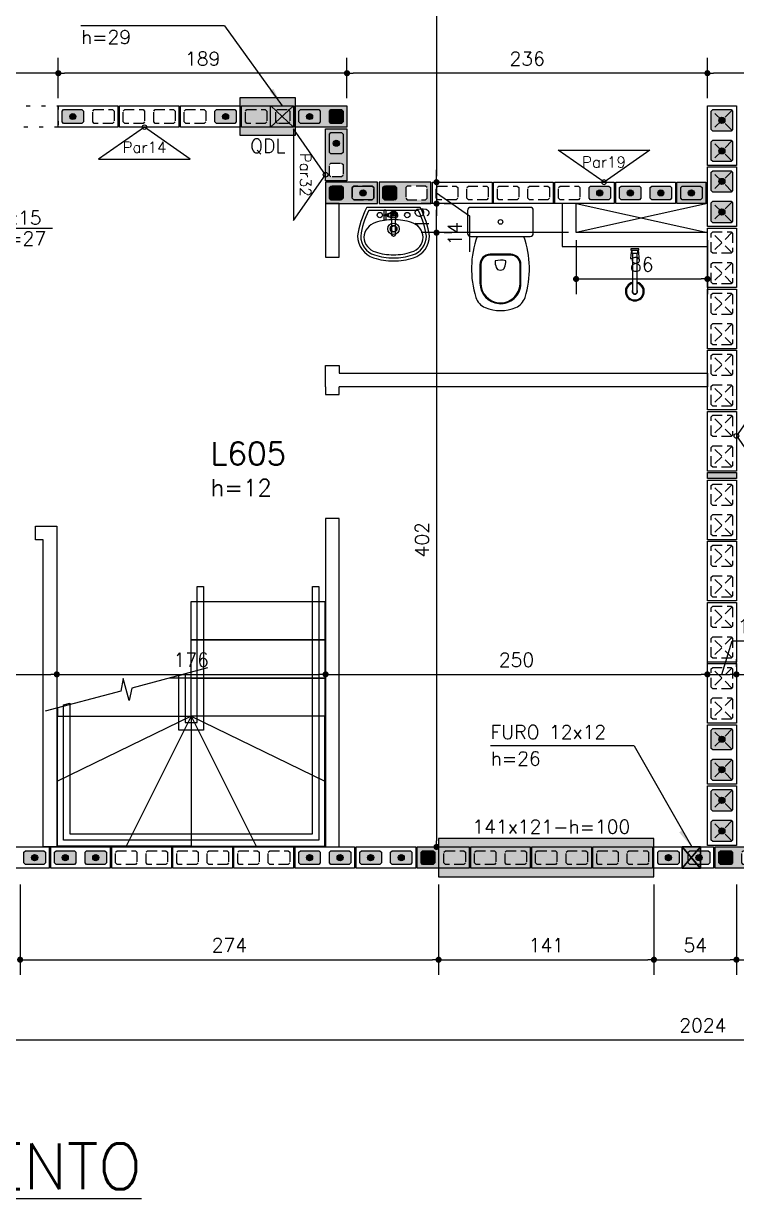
# Model space of a CAD drawing. Extents: x -14651 to 3496, y -4567 to 1191.
# Drawn here: x 1017 to 1484, y -382 to 389 of the extents above; entities that cross this region are included whole.
import ezdxf
from ezdxf.enums import TextEntityAlignment as Align

# ---------------------------------------------------------------- set-up
doc = ezdxf.new("R2010")
doc.units = 0
doc.header["$LTSCALE"] = 25
doc.linetypes.add('DASHED2', pattern=[0.375, 0.25, -0.125])
doc.linetypes.add('ESTILO_TQS_0002', pattern=[0.4, 0.1, -0.3])
for name, color, linetype in [('203', 1, 'DASHED2'), ('213', 252, 'Continuous'), ('241', 2, 'Continuous'), ('247', 50, 'Continuous'), ('248', 100, 'Continuous'), ('253', 251, 'Continuous'), ('ABERTURAS', 53, 'Continuous'), ('ac-furo', 170, 'Continuous'), ('ALVENARIA NÃO ESTRUTURAL', 242, 'Continuous'), ('Arranque', 14, 'Continuous'), ('COTA', 1, 'Continuous'), ('FERRO', 5, 'Continuous'), ('H2', 252, 'Continuous'), ('L-D', 2, 'Continuous'), ('L-N', 4, 'Continuous'), ('Linha_fina', 1, 'Continuous'), ('Pena_1', 1, 'Continuous'), ('Pena_2', 2, 'Continuous'), ('PORTA', 3, 'ESTILO_TQS_0002'), ('PROJ', 252, 'Continuous'), ('T1', 2, 'Continuous'), ('T4', 6, 'Continuous'), ('TJANELA', 2, 'Continuous'), ('VIGA', 3, 'Continuous'), ('XREF-MC41-BAS-PLN-AMO-FINAIS-02.03.08.09$0$BLC_LOU_ATOMO', 1, 'Continuous'), ('XREF-MC41-BAS-PLN-AMO-FINAIS-02.03.08.09$0$PAR_ALV_BAI_ATOMO', 2, 'Continuous'), ('XREF-MC41-BAS-PLN-TIPO-14-FINAL-09$0$PAR_ALV_VED_ATOMO', 4, 'Continuous')]:
    doc.layers.add(name, color=color, linetype=linetype)
doc.styles.add('COTA', font='romans.shx')
doc.styles.get("Standard").update_dxf_attribs({"font": 'romans.shx'})
doc.styles.add('Texto1', font='romans.shx', dxfattribs={"height": 9})
doc.styles.add('Texto4', font='romans.shx', dxfattribs={"height": 30})
doc.dimstyles.new('forma', dxfattribs={"dimscale": 5, "dimtxt": 1.8, "dimasz": 0.8, "dimexe": 2, "dimexo": 1, "dimgap": 1, "dimtad": 1, "dimdec": 1, "dimzin": 9, "dimtxsty": 'COTA', "dimblk1": 'DOT', "dimblk2": 'DOT', "dimsah": 1, "dimcen": 0, "dimdle": 1, "dimclrd": 256, "dimclre": 256, "dimclrt": 2, "dimadec": 0, "dimazin": 0, "dimtfac": 1, "dimtdec": 0, "dimtmove": 0, "dimatfit": 3, "dimfxl": 1, "dimtolj": 1, "dimtzin": 0, "dimarcsym": 0})

# ---------------------------------------------------------------- blocks, each defined once
blk = doc.blocks.new('P4015', base_point=(5842102.11612, -8124149.02973))
blk.add_lwpolyline([(5842082.61612, -8124156.02973), (5842121.61612, -8124156.02973), (5842121.61612, -8124142.02973), (5842082.61612, -8124142.02973), (5842082.61612, -8124156.02973)])
at = {"color": 1, "linetype": 'DASHED2'}
for points in [[(5842085.11612, -8124152.52973), (5842086.11612, -8124153.52973), (5842098.11612, -8124153.52973), (5842099.11612, -8124152.52973), (5842099.11612, -8124145.52973), (5842098.11612, -8124144.52973), (5842086.11612, -8124144.52973), (5842085.11612, -8124145.52973), (5842085.11612, -8124152.52973)], [(5842105.11612, -8124152.52973), (5842106.11612, -8124153.52973), (5842118.11612, -8124153.52973), (5842119.11612, -8124152.52973), (5842119.11612, -8124145.52973), (5842118.11612, -8124144.52973), (5842106.11612, -8124144.52973), (5842105.11612, -8124145.52973), (5842105.11612, -8124152.52973)]]:
    blk.add_lwpolyline(points, dxfattribs=at)
blk = doc.blocks.new('P3515')
at = {"layer": '248'}
h = blk.add_hatch(color=100, dxfattribs=at)
h.paths.add_polyline_path([(17, 7), (-17, 7), (-17, -7), (17, -7)])
h.paths.add_polyline_path([(-5.5, -3.5), (-6.5, -4.5), (-13.5, -4.5), (-14.5, -3.5), (-14.5, 3.5), (-13.5, 4.5), (-6.5, 4.5), (-5.5, 3.5)], flags=16)
h.paths.add_polyline_path([(0.5, 3.5), (1.5, 4.5), (13.5, 4.5), (14.5, 3.5), (14.5, -3.5), (13.5, -4.5), (1.5, -4.5), (0.5, -3.5)], flags=16)
blk.add_lwpolyline([(-17, -7), (17, -7), (17, 7), (-17, 7), (-17, -7)])
at = {"color": 1, "linetype": 'DASHED2'}
for points in [[(-14.5, -3.5), (-13.5, -4.5), (-6.5, -4.5), (-5.5, -3.5), (-5.5, 3.5), (-6.5, 4.5), (-13.5, 4.5), (-14.5, 3.5), (-14.5, -3.5)], [(0.5, -3.5), (1.5, -4.5), (13.5, -4.5), (14.5, -3.5), (14.5, 3.5), (13.5, 4.5), (1.5, 4.5), (0.5, 3.5), (0.5, -3.5)]]:
    blk.add_lwpolyline(points, dxfattribs=at)
blk = doc.blocks.new('P4020')
blk.add_lwpolyline([(-19.5, -9.5), (19.5, -9.5), (19.5, 9.5), (-19.5, 9.5), (-19.5, -9.5)])
at = {"color": 1, "linetype": 'DASHED2'}
for points in [[(-17, -6), (-16, -7), (-4, -7), (-3, -6), (-3, 6), (-4, 7), (-16, 7), (-17, 6), (-17, -6)], [(3, -6), (4, -7), (16, -7), (17, -6), (17, 6), (16, 7), (4, 7), (3, 6), (3, -6)]]:
    blk.add_lwpolyline(points, dxfattribs=at)
at = {"layer": '203', "color": 253}
for p, q in [((-16.5, 6.5), (-3.5, -6.5)), ((-3.5, 6.5), (-16.5, -6.5)), ((16.5, 6.5), (3.5, -6.5)), ((3.5, 6.5), (16.5, -6.5))]:
    blk.add_line(p, q, dxfattribs=at)
blk = doc.blocks.new('P0520')
at = {"layer": '253'}
blk.add_hatch(color=129, dxfattribs=at).paths.add_polyline_path([(2, 9.5), (-2, 9.5), (-2, -9.5), (2, -9.5)])
blk.add_lwpolyline([(2, 9.5), (-2, 9.5), (-2, -9.5), (2, -9.5), (2, 9.5)])
blk = doc.blocks.new('P2015')
at = {"layer": '247'}
h = blk.add_hatch(color=50, dxfattribs=at)
h.paths.add_polyline_path([(9.5, 7), (-9.5, 7), (-9.5, -7), (9.5, -7)])
h.paths.add_polyline_path([(6, -4.5), (-6, -4.5), (-7, -3.5), (-7, 3.5), (-6, 4.5), (6, 4.5), (7, 3.5), (7, -3.5)], flags=16)
blk.add_lwpolyline([(-9.5, -7), (9.5, -7), (9.5, 7), (-9.5, 7), (-9.5, -7)])
at = {"color": 1, "linetype": 'DASHED2'}
blk.add_lwpolyline([(-7, -3.5), (-6, -4.5), (6, -4.5), (7, -3.5), (7, 3.5), (6, 4.5), (-6, 4.5), (-7, 3.5), (-7, -3.5)], dxfattribs=at)
blk = doc.blocks.new('GR-1414')
at = {"layer": '213'}
h = blk.add_hatch(color=256, dxfattribs=at)
h.paths.add_polyline_path([(6, -7), (7, -6), (7, 6), (6, 7), (-6, 7), (-7, 6), (-7, -6), (-6, -7)])
h.paths.add_polyline_path([(2, 0, 1), (-2, 0, 1)], flags=16)
at = {"layer": 'Arranque'}
blk.add_hatch(color=256, dxfattribs=at).paths.add_polyline_path([(2, 0, 1), (-2, 0, 1)])
at = {"layer": '213'}
for p, q in [((-7, 6), (-6, 7)), ((-7, -6), (-7, 6)), ((-6, 7), (6, 7)), ((6, 7), (7, 6)), ((7, 6), (7, -6)), ((-6, -7), (-7, -6)), ((6, -7), (-6, -7)), ((7, -6), (6, -7))]:
    blk.add_line(p, q, dxfattribs=at)
at = {"layer": 'FERRO', "linetype": 'Continuous'}
blk.add_circle((0, 0), 2, dxfattribs=at)
blk = doc.blocks.new('GR-1409')
at = {"layer": '213'}
h = blk.add_hatch(color=256, dxfattribs=at)
h.paths.add_polyline_path([(-6, 4.5), (-7, 3.5), (-7, -3.5), (-6, -4.5), (6, -4.5), (7, -3.5), (7, 3.5), (6, 4.5)])
h.paths.add_polyline_path([(-2, 0, 1), (2, 0, 1)], flags=16)
at = {"layer": 'Arranque'}
blk.add_hatch(color=256, dxfattribs=at).paths.add_polyline_path([(-2, 0, 1), (2, 0, 1)])
at = {"layer": '213'}
blk.add_lwpolyline([(-7, 3.5), (-6, 4.5), (6, 4.5), (7, 3.5), (7, -3.5), (6, -4.5), (-6, -4.5), (-7, -3.5), (-7, 3.5)], dxfattribs=at)
at = {"layer": 'FERRO', "linetype": 'Continuous'}
blk.add_circle((0, 0), 2, dxfattribs=at)
blk = doc.blocks.new('GR-0909')
at = {"layer": '213'}
h = blk.add_hatch(color=256, dxfattribs=at)
h.paths.add_polyline_path([(3.5, -4.5), (4.5, -3.5), (4.500001, 3.5), (3.500001, 4.5), (-3.499999, 4.5), (-4.499999, 3.5), (-4.5, -3.5), (-3.5, -4.5)])
h.paths.add_polyline_path([(-2, 0, -1), (2, 0, -1)], flags=16)
at = {"layer": 'Arranque'}
blk.add_hatch(color=256, dxfattribs=at).paths.add_polyline_path([(2, 0, 1), (-2, 0, 1)])
at = {"layer": '213'}
blk.add_lwpolyline([(3.500001, 4.5), (4.500001, 3.5), (4.5, -3.5), (3.5, -4.5), (-3.5, -4.5), (-4.5, -3.5), (-4.499999, 3.5), (-3.499999, 4.5), (3.500001, 4.5)], dxfattribs=at)
at = {"layer": 'FERRO', "linetype": 'Continuous'}
blk.add_circle((0, 0), 2, dxfattribs=at)
blk = doc.blocks.new('XREF-MC41-BAS-PLN-AMO-FINAIS-02.03.08.09$0$CUBA03')
at = {"layer": 'PROJ'}
for p, q in [((-0.01, -0.05), (0.01, -0.05)), ((0, -0.06), (0, -0.04))]:
    blk.add_line(p, q, dxfattribs=at)
for points in [[(-0.1306, -0.3297, 0.077416), (0, -0.35, 0.077416), (0.1306, -0.3297, 0.326333), (0.235, -0.1868, 0.08687), (0.1764, -0.0027, 0.279276), (0.172, 0), (-0.172, 0, 0.279276), (-0.1764, -0.0027, 0.08687), (-0.235, -0.1868, 0.326333)], [(0.215, -0.1881, 0.080556), (0.1642, -0.0228, 0.285352), (0.1597, -0.02), (-0.1597, -0.02, 0.285352), (-0.1642, -0.0228, 0.080556), (-0.215, -0.1881, 0.323537), (-0.1245, -0.3106, 0.077416), (0, -0.33, 0.077416), (0.1245, -0.3106, 0.323537)], [(0.1185, -0.0985, 0.077416), (0, -0.08, 0.077416), (-0.1185, -0.0985, 0.305715), (-0.1947, -0.195, 0.305715), (-0.1185, -0.2915, 0.077416), (0, -0.31, 0.077416), (0.1185, -0.2915, 0.305715), (0.1947, -0.195, 0.305715)]]:
    blk.add_lwpolyline(points, format="xyb", close=True, dxfattribs=at)
for centre, radius in [((-0.09, -0.05), 0.0175), ((0, -0.05), 0.0175), ((0.09, -0.05), 0.0175), ((0, -0.14), 0.0375), ((0, -0.14), 0.0225)]:
    blk.add_circle(centre, radius, dxfattribs=at)
blk = doc.blocks.new('A$C8e916747')
at = {"layer": 'ALVENARIA NÃO ESTRUTURAL'}
for p, q in [((1388.31, -918.15), (1379.31, -918.15)), ((1379.31, -918.15), (1379.31, -953.15)), ((1388.31, -953.15), (1388.31, -918.15)), ((1534.31, -918.15), (1534.31, -946.15)), ((1543.31, -918.15), (1534.31, -918.15)), ((1540.31, -918.15), (1534.31, -918.15)), ((1543.31, -937.15), (1543.31, -918.15)), ((1629.31, -937.15), (1543.31, -937.15)), ((1629.31, -946.15), (1629.31, -937.15)), ((1629.31, -946.15), (1629.31, -940.15)), ((1534.31, -946.15), (1629.31, -946.15)), ((1379.31, -953.15), (1388.31, -953.15)), ((1379.31, -1038.15), (1379.31, -1024.15)), ((1379.31, -1024.15), (1388.31, -1024.15)), ((1388.31, -1024.15), (1388.31, -1029.15)), ((1388.31, -1029.15), (1629.31, -1029.15)), ((1629.31, -1029.15), (1629.31, -1038.15)), ((1379.31, -1038.15), (1379.31, -1043.15)), ((1629.31, -1038.15), (1388.31, -1038.15)), ((1388.31, -1043.15), (1388.31, -1038.15)), ((1379.31, -1043.15), (1388.31, -1043.15)), ((1379.31, -1124.15), (1379.31, -1124.15)), ((1379.31, -1124.15), (1379.31, -1124.15)), ((1379.31, -1124.15), (1379.31, -1124.15)), ((1379.31, -1124.15), (1379.31, -1339.15)), ((1388.31, -1124.15), (1379.31, -1124.15)), ((1379.31, -1124.15), (1379.31, -1124.15)), ((1388.31, -1339.15), (1388.31, -1124.15)), ((1189.31, -1138.15), (1189.31, -1129.15)), ((1189.31, -1129.15), (1189.31, -1129.15)), ((1189.31, -1129.15), (1189.31, -1129.15)), ((1189.31, -1129.15), (1203.31, -1129.15)), ((1203.31, -1129.15), (1203.31, -1339.15)), ((1194.31, -1138.15), (1189.31, -1138.15)), ((1194.31, -1339.15), (1194.31, -1138.15)), ((1203.31, -1339.15), (1194.31, -1339.15)), ((1379.31, -1339.15), (1388.31, -1339.15))]:
    blk.add_line(p, q, dxfattribs=at)
for points in [[(1211.81, -1245.12), (1211.81, -1330.65), (1370.81, -1330.65), (1370.81, -1168.65), (1374.81, -1168.65), (1374.81, -1334.65), (1207.81, -1334.65), (1207.81, -1246.19)], [(1287.31, -1225.83), (1287.31, -1257.65), (1291.31, -1257.65), (1295.31, -1257.65), (1295.31, -1168.65), (1299.31, -1168.65), (1299.31, -1262.65), (1291.31, -1262.65), (1283.31, -1262.65), (1283.31, -1226.9)]]:
    blk.add_lwpolyline(points, close=True, dxfattribs=at)
at = {"layer": 'Pena_1'}
for p, q in [((1543.31, -918.15), (1629.31, -937.15)), ((1629.31, -918.15), (1543.31, -937.15))]:
    blk.add_line(p, q, dxfattribs=at)
at = {"layer": 'Pena_2'}
for points in [[(1291.31, -1178.65), (1378.81, -1178.65), (1378.81, -1203.65), (1291.31, -1203.65)], [(1291.31, -1203.65), (1378.81, -1203.65), (1378.81, -1228.65), (1291.31, -1228.65)], [(1291.31, -1228.65), (1378.81, -1228.65), (1378.81, -1253.65), (1291.31, -1253.65)], [(1203.81, -1253.65), (1291.31, -1253.65), (1291.31, -1338.65), (1203.81, -1338.65)], [(1378.81, -1253.65), (1291.31, -1253.65), (1291.31, -1338.65), (1378.81, -1338.65)]]:
    blk.add_lwpolyline(points, close=True, dxfattribs=at)
for points in [[(1301.94, -1221.91), (1252.44, -1235.18), (1250.76, -1243.39), (1246.87, -1228.9), (1245.19, -1237.12), (1195.69, -1250.38)], [(1203.81, -1248.2), (1203.81, -1253.65), (1291.31, -1253.65), (1291.31, -1228.65), (1276.8, -1228.65)], [(1291.31, -1253.65), (1203.81, -1296.15)], [(1291.31, -1253.65), (1248.81, -1338.65)], [(1291.31, -1253.65), (1333.81, -1338.65)], [(1291.31, -1253.65), (1378.81, -1296.15)]]:
    blk.add_lwpolyline(points, dxfattribs=at)
at = {"layer": 'PROJ'}
for points in [[(1418.7, -925.12), (1420.15, -925.12), (1420.15, -924.58), (1420.69, -924.58), (1420.69, -924.37), (1421.48, -924.37, -1.408938), (1424.84, -928.14), (1424.85, -938.6, -0.999996), (1422.79, -938.6), (1422.79, -928.13, -0.168827), (1421.48, -926.96), (1420.69, -926.96), (1420.69, -926.75), (1420.15, -926.75), (1420.15, -926.21), (1418.7, -926.21), (1418.7, -929.02), (1417.61, -929.02), (1417.61, -922.31), (1418.7, -922.31), (1418.7, -925.12)], [(1472.31, -933.65), (1472.31, -937.25), (1472.31, -937.65, 0.414214), (1474.31, -939.65), (1513.31, -939.65, 0.414214), (1515.31, -937.65), (1515.31, -922.65, 0.414214), (1513.31, -920.65), (1474.31, -920.65, 0.414214), (1472.31, -922.65)], [(1480.98, -957.98), (1480.98, -970.26, 0.391339), (1492.81, -983.05, 0.428002), (1506.64, -970.66), (1506.65, -957.98, 0.416278), (1500.58, -951.91), (1487.05, -951.91, 0.413625)], [(1497.32, -955.53, 0.10791), (1490.3, -955.57, 0.124585), (1491.08, -960.03, 0.161338), (1491.95, -961.22, 0.122351), (1493.81, -961.68, 0.122351), (1495.68, -961.22, 0.167944), (1496.55, -960.03, 0.125904), (1497.32, -955.53)]]:
    blk.add_lwpolyline(points, format="xyb", close=True, dxfattribs=at)
for points in [[(1418.7, -925.12), (1418.7, -925.66), (1418.7, -925.67), (1418.7, -926.21)], [(1420.15, -925.12), (1420.15, -926.21)], [(1420.69, -926.75), (1420.69, -924.58)], [(1421.48, -924.37), (1422.65, -924.37)], [(1422.7, -926.96), (1421.48, -926.96)], [(1579.91, -949.6), (1579.32, -949.6), (1578.93, -954.18), (1580.26, -954.18)], [(1583.36, -954.18), (1584.63, -954.18), (1584.31, -949.6), (1583.71, -949.6)]]:
    blk.add_lwpolyline(points, dxfattribs=at)
for points in [[(1422.79, -928.13), (1422.79, -925.64, -0.995421), (1424.84, -925.64), (1424.84, -928.14)], [(1478.51, -939.65, 0.160999), (1477.65, -979.54, 0.2149), (1483.81, -986.15, 0.2), (1503.81, -986.15, 0.2149), (1509.98, -979.54, 0.160999), (1509.12, -939.65)], [(1584.31, -948.65, 0.414214), (1584.51, -948.45), (1584.51, -947.65), (1579.11, -947.65), (1579.11, -948.45, 0.414214), (1579.31, -948.65), (1584.31, -948.65)], [(1579.71, -948.65, -0.414214), (1579.91, -948.85), (1579.91, -950.4, 0.414214), (1580.11, -950.6), (1583.51, -950.6), (1583.71, -950.4), (1583.71, -948.85, -0.414214), (1583.91, -948.65)], [(1480.41, -957.98), (1480.41, -970.26, 0.391339), (1492.77, -983.62, 0.428196), (1507.21, -970.67), (1507.21, -957.98, 0.416194), (1500.57, -951.34), (1487.05, -951.34, 0.413638), (1480.41, -957.98)], [(1580.26, -950.6), (1580.26, -975.65, 1), (1583.36, -975.65), (1583.36, -950.6)]]:
    blk.add_lwpolyline(points, format="xyb", dxfattribs=at)
for centre, radius in [((1418.15, -925.67), 0.544), ((1423.81, -934.65), 1.9), ((1493.81, -930.15), 1.5)]:
    blk.add_circle(centre, radius, dxfattribs=at)
for centre, radius, start, end in [((1423.81, -925.65), 1.73, 306.58515, 233.46354), ((1581.81, -975.65), 6.2, 104.48238, 75.51462), ((1581.81, -975.65), 5.54, 106.24666, 73.74992), ((1581.81, -975.65), 1.79, 149.74513, 30.23478)]:
    blk.add_arc(centre, radius, start, end, dxfattribs=at)
at = {"layer": 'XREF-MC41-BAS-PLN-AMO-FINAIS-02.03.08.09$0$PAR_ALV_BAI_ATOMO'}
blk.add_line((1534.31, -918.15), (1534.31, -918.15), dxfattribs=at)
at = {"layer": 'XREF-MC41-BAS-PLN-TIPO-14-FINAL-09$0$PAR_ALV_VED_ATOMO'}
blk.add_line((1203.31, -1129.15), (1203.31, -1129.15), dxfattribs=at)
blk.add_line((1203.31, -1129.15), (1203.31, -1129.15), dxfattribs=at)
at = {"layer": 'XREF-MC41-BAS-PLN-AMO-FINAIS-02.03.08.09$0$BLC_LOU_ATOMO', "xscale": 100, "yscale": 100, "zscale": 100}
blk.add_blockref('XREF-MC41-BAS-PLN-AMO-FINAIS-02.03.08.09$0$CUBA03', (1423.81, -920.65), dxfattribs=at)
blk = doc.blocks.new('_Dot')
at = {"color": 0, "linetype": 'ByBlock', "lineweight": -2}
blk.add_line((-0.5, 0), (-1, 0), dxfattribs=at)
at = {"color": 0, "linetype": 'ByBlock', "const_width": 0.5}
blk.add_lwpolyline([(-0.25, 0, 1), (0.25, 0, 1)], format="xyb", close=True, dxfattribs=at)
blk = doc.blocks.new('*D120')
at = {"layer": 'COTA', "lineweight": -2, "transparency": 16777216}
for p, q in [((1014.52, -174.1), (1014.52, -233.42)), ((1288.52, -174.1), (1288.52, -233.42)), ((1018.52, -223.42), (1284.52, -223.42))]:
    blk.add_line(p, q, dxfattribs=at)
at = {"layer": 'Defpoints', "color": 0, "transparency": 16777216}
for p in [(1014.52, -169.1), (1288.52, -169.1), (1288.52, -223.42)]:
    blk.add_point(p, dxfattribs=at)
at = {"layer": 'COTA', "lineweight": -2, "transparency": 16777216, "xscale": 4, "yscale": 4, "zscale": 4, "rotation": 180}
blk.add_blockref('_Dot', (1014.52, -223.42), dxfattribs=at)
at = {"layer": 'COTA', "lineweight": -2, "transparency": 16777216, "xscale": 4, "yscale": 4, "zscale": 4}
blk.add_blockref('_Dot', (1288.52, -223.42), dxfattribs=at)
at = {"layer": 'COTA', "color": 2, "transparency": 16777216, "insert": (1151.52, -213.92), "char_height": 9, "attachment_point": 5, "style": 'COTA'}
blk.add_mtext('\\A1;274 ', dxfattribs=at)
blk = doc.blocks.new('*D121')
at = {"layer": 'COTA', "lineweight": -2, "transparency": 16777216}
for p, q in [((1288.52, -174.1), (1288.52, -233.42)), ((1429.52, -174.1), (1429.52, -233.42)), ((1292.52, -223.42), (1425.52, -223.42))]:
    blk.add_line(p, q, dxfattribs=at)
at = {"layer": 'Defpoints', "color": 0, "transparency": 16777216}
for p in [(1288.52, -169.1), (1429.52, -169.1), (1429.52, -223.42)]:
    blk.add_point(p, dxfattribs=at)
at = {"layer": 'COTA', "lineweight": -2, "transparency": 16777216, "xscale": 4, "yscale": 4, "zscale": 4, "rotation": 180}
blk.add_blockref('_Dot', (1288.52, -223.42), dxfattribs=at)
at = {"layer": 'COTA', "lineweight": -2, "transparency": 16777216, "xscale": 4, "yscale": 4, "zscale": 4}
blk.add_blockref('_Dot', (1429.52, -223.42), dxfattribs=at)
at = {"layer": 'COTA', "color": 2, "transparency": 16777216, "insert": (1359.02, -213.92), "char_height": 9, "attachment_point": 5, "style": 'COTA'}
blk.add_mtext('\\A1;141 ', dxfattribs=at)
blk = doc.blocks.new('*D122')
at = {"layer": 'COTA', "lineweight": -2, "transparency": 16777216}
for p, q in [((1429.52, -174.1), (1429.52, -233.42)), ((1483.52, -174.1), (1483.52, -233.42)), ((1433.52, -223.42), (1479.52, -223.42))]:
    blk.add_line(p, q, dxfattribs=at)
at = {"layer": 'Defpoints', "color": 0, "transparency": 16777216}
for p in [(1429.52, -169.1), (1483.52, -169.1), (1483.52, -223.42)]:
    blk.add_point(p, dxfattribs=at)
at = {"layer": 'COTA', "lineweight": -2, "transparency": 16777216, "xscale": 4, "yscale": 4, "zscale": 4, "rotation": 180}
blk.add_blockref('_Dot', (1429.52, -223.42), dxfattribs=at)
at = {"layer": 'COTA', "lineweight": -2, "transparency": 16777216, "xscale": 4, "yscale": 4, "zscale": 4}
blk.add_blockref('_Dot', (1483.52, -223.42), dxfattribs=at)
at = {"layer": 'COTA', "color": 2, "transparency": 16777216, "insert": (1456.52, -213.92), "char_height": 9, "attachment_point": 5, "style": 'COTA'}
blk.add_mtext('\\A1;54 ', dxfattribs=at)
blk = doc.blocks.new('*D123')
at = {"layer": 'COTA', "lineweight": -2, "transparency": 16777216}
for p, q in [((1483.52, -174.1), (1483.52, -233.42)), ((1624.52, -174.1), (1624.52, -233.42)), ((1487.52, -223.42), (1620.52, -223.42))]:
    blk.add_line(p, q, dxfattribs=at)
at = {"layer": 'Defpoints', "color": 0, "transparency": 16777216}
for p in [(1483.52, -169.1), (1624.52, -169.1), (1624.52, -223.42)]:
    blk.add_point(p, dxfattribs=at)
at = {"layer": 'COTA', "lineweight": -2, "transparency": 16777216, "xscale": 4, "yscale": 4, "zscale": 4, "rotation": 180}
blk.add_blockref('_Dot', (1483.52, -223.42), dxfattribs=at)
at = {"layer": 'COTA', "lineweight": -2, "transparency": 16777216, "xscale": 4, "yscale": 4, "zscale": 4}
blk.add_blockref('_Dot', (1624.52, -223.42), dxfattribs=at)
at = {"layer": 'COTA', "color": 2, "transparency": 16777216, "insert": (1554.02, -213.92), "char_height": 9, "attachment_point": 5, "style": 'COTA'}
blk.add_mtext('\\A1;141 ', dxfattribs=at)
blk = doc.blocks.new('*D131')
at = {"layer": 'COTA', "lineweight": -2, "transparency": 16777216}
for p, q in [((449.52, -168.6), (449.52, -285.93)), ((2473.52, -168.6), (2473.52, -285.93)), ((453.52, -275.93), (2469.52, -275.93))]:
    blk.add_line(p, q, dxfattribs=at)
at = {"layer": 'Defpoints', "color": 0, "transparency": 16777216}
for p in [(449.52, -163.6), (2473.52, -163.6), (2473.52, -275.93)]:
    blk.add_point(p, dxfattribs=at)
at = {"layer": 'COTA', "lineweight": -2, "transparency": 16777216, "xscale": 4, "yscale": 4, "zscale": 4, "rotation": 180}
blk.add_blockref('_Dot', (449.52, -275.93), dxfattribs=at)
at = {"layer": 'COTA', "lineweight": -2, "transparency": 16777216, "xscale": 4, "yscale": 4, "zscale": 4}
blk.add_blockref('_Dot', (2473.52, -275.93), dxfattribs=at)
at = {"layer": 'COTA', "color": 2, "transparency": 16777216, "insert": (1461.52, -266.43), "char_height": 9, "attachment_point": 5, "style": 'COTA'}
blk.add_mtext('\\A1;2024 ', dxfattribs=at)
blk = doc.blocks.new('furo 12 x12')
at = {"layer": 'H2'}
for points in [[(-1405.39, -3672.05), (-1399.38, -3665.04), (-1411.38, -3665.04)], [(-1411.38, -3679.04), (-1405.39, -3672.05), (-1411.38, -3665.04)], [(-1405.39, -3672.05), (-1411.38, -3679.04), (-1411.38, -3679.08), (-1399.38, -3679.08)], [(-1399.38, -3679.08), (-1399.38, -3665.04), (-1405.39, -3672.05)]]:
    blk.add_hatch(color=256, dxfattribs=at).paths.add_polyline_path(points)
at = {"layer": 'Pena_2', "ltscale": 0.5}
blk.add_lwpolyline([(-1411.38, -3665.04), (-1399.38, -3665.04), (-1399.38, -3679.08), (-1411.38, -3679.08)], close=True, dxfattribs=at)
at = {"layer": 'VIGA', "ltscale": 0.5}
for p, q in [((-1399.38, -3665.04), (-1411.38, -3679.04)), ((-1399.38, -3679.08), (-1411.38, -3665.04))]:
    blk.add_line(p, q, dxfattribs=at)
blk = doc.blocks.new('ss')
at = {"layer": 'Linha_fina'}
blk.add_solid([(0, 0), (-2.5, -0.29), (-2.5, 0.3)], dxfattribs=at)
blk = doc.blocks.new('*D295')
at = {"layer": 'COTA', "lineweight": -2, "transparency": 16777216}
for p, q in [((891.52, 0.4), (891.52, -46.68)), ((895.52, -36.68), (1034.52, -36.68)), ((1038.52, -41.68), (1038.52, -46.68))]:
    blk.add_line(p, q, dxfattribs=at)
at = {"layer": 'Defpoints', "color": 0, "transparency": 16777216}
for p in [(891.52, 5.4), (1038.52, -36.68), (1038.52, -36.68)]:
    blk.add_point(p, dxfattribs=at)
at = {"layer": 'COTA', "lineweight": -2, "transparency": 16777216, "xscale": 4, "yscale": 4, "zscale": 4, "rotation": 180}
blk.add_blockref('_Dot', (891.52, -36.68), dxfattribs=at)
at = {"layer": 'COTA', "lineweight": -2, "transparency": 16777216, "xscale": 4, "yscale": 4, "zscale": 4}
blk.add_blockref('_Dot', (1038.52, -36.68), dxfattribs=at)
at = {"layer": 'COTA', "color": 2, "transparency": 16777216, "insert": (965.02, -27.18), "char_height": 9, "attachment_point": 5, "style": 'COTA'}
blk.add_mtext('\\A1;147 ', dxfattribs=at)
blk = doc.blocks.new('*D296')
at = {"layer": 'COTA', "lineweight": -2, "transparency": 16777216}
for p, q in [((1214.52, -31.68), (1214.52, -26.68)), ((1042.52, -36.68), (1210.52, -36.68)), ((1038.52, -41.68), (1038.52, -46.68))]:
    blk.add_line(p, q, dxfattribs=at)
at = {"layer": 'Defpoints', "color": 0, "transparency": 16777216}
for p in [(1038.52, -36.68), (1214.52, -36.68), (1214.52, -36.68)]:
    blk.add_point(p, dxfattribs=at)
at = {"layer": 'COTA', "lineweight": -2, "transparency": 16777216, "xscale": 4, "yscale": 4, "zscale": 4, "rotation": 180}
blk.add_blockref('_Dot', (1038.52, -36.68), dxfattribs=at)
at = {"layer": 'COTA', "lineweight": -2, "transparency": 16777216, "xscale": 4, "yscale": 4, "zscale": 4}
blk.add_blockref('_Dot', (1214.52, -36.68), dxfattribs=at)
at = {"layer": 'COTA', "color": 2, "transparency": 16777216, "insert": (1126.52, -27.18), "char_height": 9, "attachment_point": 5, "style": 'COTA'}
blk.add_mtext('\\A1;176 ', dxfattribs=at)
blk = doc.blocks.new('*D138')
at = {"layer": 'COTA', "lineweight": -2, "transparency": 16777216}
for p, q in [((1214.52, -31.68), (1214.52, -26.68)), ((1464.52, -31.68), (1464.52, -26.68)), ((1218.52, -36.68), (1460.52, -36.68))]:
    blk.add_line(p, q, dxfattribs=at)
at = {"layer": 'Defpoints', "color": 0, "transparency": 16777216}
for p in [(1214.52, -36.68), (1464.52, -36.68), (1464.52, -36.68)]:
    blk.add_point(p, dxfattribs=at)
at = {"layer": 'COTA', "lineweight": -2, "transparency": 16777216, "xscale": 4, "yscale": 4, "zscale": 4, "rotation": 180}
blk.add_blockref('_Dot', (1214.52, -36.68), dxfattribs=at)
at = {"layer": 'COTA', "lineweight": -2, "transparency": 16777216, "xscale": 4, "yscale": 4, "zscale": 4}
blk.add_blockref('_Dot', (1464.52, -36.68), dxfattribs=at)
at = {"layer": 'COTA', "color": 2, "transparency": 16777216, "insert": (1339.52, -27.18), "char_height": 9, "attachment_point": 5, "style": 'COTA'}
blk.add_mtext('\\A1;250 ', dxfattribs=at)
blk = doc.blocks.new('*D139')
at = {"layer": 'COTA', "lineweight": -2, "transparency": 16777216}
for p, q in [((1474.02, -36.68), (1480.62, -14.68)), ((1480.62, -14.68), (1503.47, -14.68)), ((1464.52, -31.68), (1464.52, -26.68)), ((1483.52, -31.68), (1483.52, -26.68)), ((1468.52, -36.68), (1479.52, -36.68))]:
    blk.add_line(p, q, dxfattribs=at)
at = {"layer": 'Defpoints', "color": 0, "transparency": 16777216}
for p in [(1464.52, -36.68), (1483.52, -36.68), (1483.52, -36.68)]:
    blk.add_point(p, dxfattribs=at)
at = {"layer": 'COTA', "lineweight": -2, "transparency": 16777216, "xscale": 4, "yscale": 4, "zscale": 4, "rotation": 180}
blk.add_blockref('_Dot', (1464.52, -36.68), dxfattribs=at)
at = {"layer": 'COTA', "lineweight": -2, "transparency": 16777216, "xscale": 4, "yscale": 4, "zscale": 4}
blk.add_blockref('_Dot', (1483.52, -36.68), dxfattribs=at)
at = {"layer": 'COTA', "color": 2, "transparency": 16777216, "insert": (1492.05, -5.18), "char_height": 9, "attachment_point": 5, "style": 'COTA'}
blk.add_mtext('\\A1;19 ', dxfattribs=at)
blk = doc.blocks.new('*D297')
at = {"layer": 'COTA', "lineweight": -2, "transparency": 16777216}
for p, q in [((1501.52, 0.4), (1501.52, -46.68)), ((1483.52, -31.68), (1483.52, -26.68)), ((1487.52, -36.68), (1497.52, -36.68)), ((1492.52, -36.68), (1501.82, -67.68)), ((1501.82, -67.68), (1525.1, -67.68))]:
    blk.add_line(p, q, dxfattribs=at)
at = {"layer": 'Defpoints', "color": 0, "transparency": 16777216}
for p in [(1501.52, 5.4), (1483.52, -36.68), (1501.52, -36.68)]:
    blk.add_point(p, dxfattribs=at)
at = {"layer": 'COTA', "lineweight": -2, "transparency": 16777216, "xscale": 4, "yscale": 4, "zscale": 4, "rotation": 180}
blk.add_blockref('_Dot', (1483.52, -36.68), dxfattribs=at)
at = {"layer": 'COTA', "lineweight": -2, "transparency": 16777216, "xscale": 4, "yscale": 4, "zscale": 4}
blk.add_blockref('_Dot', (1501.52, -36.68), dxfattribs=at)
at = {"layer": 'COTA', "color": 2, "transparency": 16777216, "insert": (1513.46, -58.18), "char_height": 9, "attachment_point": 5, "style": 'COTA'}
blk.add_mtext('\\A1;18 ', dxfattribs=at)
blk = doc.blocks.new('*D193')
at = {"layer": 'COTA', "lineweight": -2, "transparency": 16777216}
for p, q in [((1464.52, 340.4), (1464.52, 366.75)), ((1558.52, 340.4), (1558.52, 366.75)), ((1554.52, 356.75), (1468.52, 356.75))]:
    blk.add_line(p, q, dxfattribs=at)
at = {"layer": 'Defpoints', "color": 0, "transparency": 16777216}
for p in [(1464.52, 356.75), (1464.52, 335.4), (1558.52, 335.4)]:
    blk.add_point(p, dxfattribs=at)
at = {"layer": 'COTA', "lineweight": -2, "transparency": 16777216, "xscale": 4, "yscale": 4, "zscale": 4, "rotation": 180}
blk.add_blockref('_Dot', (1464.52, 356.75), dxfattribs=at)
at = {"layer": 'COTA', "lineweight": -2, "transparency": 16777216, "xscale": 4, "yscale": 4, "zscale": 4}
blk.add_blockref('_Dot', (1558.52, 356.75), dxfattribs=at)
at = {"layer": 'COTA', "color": 2, "transparency": 16777216, "insert": (1511.52, 366.25), "char_height": 9, "attachment_point": 5, "style": 'COTA'}
blk.add_mtext('\\A1;94 ', dxfattribs=at)
blk = doc.blocks.new('*D194')
at = {"layer": 'COTA', "lineweight": -2, "transparency": 16777216}
for p, q in [((1228.52, 340.4), (1228.52, 366.75)), ((1464.52, 340.4), (1464.52, 366.75)), ((1460.52, 356.75), (1232.52, 356.75))]:
    blk.add_line(p, q, dxfattribs=at)
at = {"layer": 'Defpoints', "color": 0, "transparency": 16777216}
for p in [(1228.52, 356.75), (1228.52, 335.4), (1464.52, 335.4)]:
    blk.add_point(p, dxfattribs=at)
at = {"layer": 'COTA', "lineweight": -2, "transparency": 16777216, "xscale": 4, "yscale": 4, "zscale": 4, "rotation": 180}
blk.add_blockref('_Dot', (1228.52, 356.75), dxfattribs=at)
at = {"layer": 'COTA', "lineweight": -2, "transparency": 16777216, "xscale": 4, "yscale": 4, "zscale": 4}
blk.add_blockref('_Dot', (1464.52, 356.75), dxfattribs=at)
at = {"layer": 'COTA', "color": 2, "transparency": 16777216, "insert": (1346.52, 366.25), "char_height": 9, "attachment_point": 5, "style": 'COTA'}
blk.add_mtext('\\A1;236 ', dxfattribs=at)
blk = doc.blocks.new('*D195')
at = {"layer": 'COTA', "lineweight": -2, "transparency": 16777216}
for p, q in [((1039.52, 340.4), (1039.52, 366.75)), ((1228.52, 340.4), (1228.52, 366.75)), ((1224.52, 356.75), (1043.52, 356.75))]:
    blk.add_line(p, q, dxfattribs=at)
at = {"layer": 'Defpoints', "color": 0, "transparency": 16777216}
for p in [(1039.52, 356.75), (1039.52, 335.4), (1228.52, 335.4)]:
    blk.add_point(p, dxfattribs=at)
at = {"layer": 'COTA', "lineweight": -2, "transparency": 16777216, "xscale": 4, "yscale": 4, "zscale": 4, "rotation": 180}
blk.add_blockref('_Dot', (1039.52, 356.75), dxfattribs=at)
at = {"layer": 'COTA', "lineweight": -2, "transparency": 16777216, "xscale": 4, "yscale": 4, "zscale": 4}
blk.add_blockref('_Dot', (1228.52, 356.75), dxfattribs=at)
at = {"layer": 'COTA', "color": 2, "transparency": 16777216, "insert": (1134.02, 366.25), "char_height": 9, "attachment_point": 5, "style": 'COTA'}
blk.add_mtext('\\A1;189 ', dxfattribs=at)
blk = doc.blocks.new('*D196')
at = {"layer": 'COTA', "lineweight": -2, "transparency": 16777216}
for p, q in [((948.52, 340.4), (948.52, 366.75)), ((1039.52, 340.4), (1039.52, 366.75)), ((1035.52, 356.75), (952.52, 356.75))]:
    blk.add_line(p, q, dxfattribs=at)
at = {"layer": 'Defpoints', "color": 0, "transparency": 16777216}
for p in [(948.52, 356.75), (948.52, 335.4), (1039.52, 335.4)]:
    blk.add_point(p, dxfattribs=at)
at = {"layer": 'COTA', "lineweight": -2, "transparency": 16777216, "xscale": 4, "yscale": 4, "zscale": 4, "rotation": 180}
blk.add_blockref('_Dot', (948.52, 356.75), dxfattribs=at)
at = {"layer": 'COTA', "lineweight": -2, "transparency": 16777216, "xscale": 4, "yscale": 4, "zscale": 4}
blk.add_blockref('_Dot', (1039.52, 356.75), dxfattribs=at)
at = {"layer": 'COTA', "color": 2, "transparency": 16777216, "insert": (994.02, 366.25), "char_height": 9, "attachment_point": 5, "style": 'COTA'}
blk.add_mtext('\\A1;91 ', dxfattribs=at)
blk = doc.blocks.new('*D225')
at = {"layer": 'COTA', "lineweight": -2, "transparency": 16777216}
for p, q in [((1289.03, 536.4), (1277.16, 536.4)), ((1287.16, 532.4), (1287.16, 289.4)), ((1292.16, 285.4), (1297.16, 285.4))]:
    blk.add_line(p, q, dxfattribs=at)
at = {"layer": 'Defpoints', "color": 0, "transparency": 16777216}
for p in [(1294.03, 536.4), (1287.16, 285.4), (1287.16, 285.4)]:
    blk.add_point(p, dxfattribs=at)
at = {"layer": 'COTA', "lineweight": -2, "transparency": 16777216, "xscale": 4, "yscale": 4, "zscale": 4}
for p, rotation in [((1287.16, 536.4), 90), ((1287.16, 285.4), 270)]:
    blk.add_blockref('_Dot', p, dxfattribs=dict(at, rotation=rotation))
at = {"layer": 'COTA', "color": 2, "transparency": 16777216, "insert": (1277.66, 410.9), "char_height": 9, "attachment_point": 5, "rotation": 90, "style": 'COTA'}
blk.add_mtext('\\A1;251 ', dxfattribs=at)
blk = doc.blocks.new('*D226')
at = {"layer": 'COTA', "lineweight": -2, "transparency": 16777216}
for p, q in [((1287.16, 289.4), (1287.16, 293.4)), ((1287.16, 285.4), (1287.16, 271.4)), ((1287.16, 285.4), (1287.16, 271.4)), ((1287.16, 278.4), (1308.66, 263.48)), ((1292.16, 285.4), (1297.16, 285.4)), ((1292.16, 271.4), (1297.16, 271.4)), ((1287.16, 267.4), (1287.16, 263.4)), ((1308.66, 263.48), (1308.66, 239.77))]:
    blk.add_line(p, q, dxfattribs=at)
at = {"layer": 'Defpoints', "color": 0, "transparency": 16777216}
for p in [(1287.16, 285.4), (1287.16, 271.4), (1287.16, 271.4)]:
    blk.add_point(p, dxfattribs=at)
at = {"layer": 'COTA', "lineweight": -2, "transparency": 16777216, "xscale": 4, "yscale": 4, "zscale": 4}
for p, rotation in [((1287.16, 285.4), 270), ((1287.16, 271.4), 90)]:
    blk.add_blockref('_Dot', p, dxfattribs=dict(at, rotation=rotation))
at = {"layer": 'COTA', "color": 2, "transparency": 16777216, "insert": (1299.16, 251.62), "char_height": 9, "attachment_point": 5, "rotation": 90, "style": 'COTA'}
blk.add_mtext('\\A1;14 ', dxfattribs=at)
blk = doc.blocks.new('*D227')
at = {"layer": 'COTA', "lineweight": -2, "transparency": 16777216}
for p, q in [((1287.16, 248.4), (1287.16, -145.6)), ((1292.16, 252.4), (1297.16, 252.4)), ((1292.16, -149.6), (1297.16, -149.6))]:
    blk.add_line(p, q, dxfattribs=at)
at = {"layer": 'Defpoints', "color": 0, "transparency": 16777216}
for p in [(1287.16, 252.4), (1287.16, -149.6), (1287.16, -149.6)]:
    blk.add_point(p, dxfattribs=at)
at = {"layer": 'COTA', "lineweight": -2, "transparency": 16777216, "xscale": 4, "yscale": 4, "zscale": 4}
for p, rotation in [((1287.16, 252.4), 90), ((1287.16, -149.6), 270)]:
    blk.add_blockref('_Dot', p, dxfattribs=dict(at, rotation=rotation))
at = {"layer": 'COTA', "color": 2, "transparency": 16777216, "insert": (1277.66, 51.4), "char_height": 9, "attachment_point": 5, "rotation": 90, "style": 'COTA'}
blk.add_mtext('\\A1;402 ', dxfattribs=at)
blk = doc.blocks.new('*D306')
at = {"layer": 'COTA', "lineweight": -2, "transparency": 16777216}
for p, q in [((1373.52, 271.4), (1277.16, 271.4)), ((1287.16, 256.4), (1287.16, 267.4)), ((1373.52, 252.4), (1277.16, 252.4))]:
    blk.add_line(p, q, dxfattribs=at)
at = {"layer": 'Defpoints', "color": 0, "transparency": 16777216}
for p in [(1287.16, 271.4), (1378.52, 271.4), (1378.52, 252.4)]:
    blk.add_point(p, dxfattribs=at)
at = {"layer": 'COTA', "lineweight": -2, "transparency": 16777216, "xscale": 4, "yscale": 4, "zscale": 4}
for p, rotation in [((1287.16, 271.4), 90), ((1287.16, 252.4), 270)]:
    blk.add_blockref('_Dot', p, dxfattribs=dict(at, rotation=rotation))
at = {"layer": 'COTA', "color": 2, "transparency": 16777216, "insert": (1277.66, 261.9), "char_height": 9, "attachment_point": 5, "rotation": 90, "style": 'COTA'}
blk.add_mtext('\\A1;19 ', dxfattribs=at)
blk = doc.blocks.new('*D290')
at = {"layer": 'COTA', "lineweight": -2, "transparency": 16777216}
for p, q in [((1378.52, 247.4), (1378.52, 212.07)), ((1464.52, 247.4), (1464.52, 212.07)), ((1382.52, 222.07), (1460.52, 222.07))]:
    blk.add_line(p, q, dxfattribs=at)
at = {"layer": 'Defpoints', "color": 0, "transparency": 16777216}
for p in [(1378.52, 252.4), (1464.52, 252.4), (1464.52, 222.07)]:
    blk.add_point(p, dxfattribs=at)
at = {"layer": 'COTA', "lineweight": -2, "transparency": 16777216, "xscale": 4, "yscale": 4, "zscale": 4, "rotation": 180}
blk.add_blockref('_Dot', (1378.52, 222.07), dxfattribs=at)
at = {"layer": 'COTA', "lineweight": -2, "transparency": 16777216, "xscale": 4, "yscale": 4, "zscale": 4}
blk.add_blockref('_Dot', (1464.52, 222.07), dxfattribs=at)
at = {"layer": 'COTA', "color": 2, "transparency": 16777216, "insert": (1421.52, 231.57), "char_height": 9, "attachment_point": 5, "style": 'COTA'}
blk.add_mtext('\\A1;86 ', dxfattribs=at)
blk = doc.blocks.new('_IDNPAR_2')
at = {"color": 3}
blk.add_lwpolyline([(1, -0.7), (0, 0), (-1, -0.7)], close=True, dxfattribs=at)
blk.add_circle((0, 0), 0.05, dxfattribs=at)
at = {"layer": '247', "color": 2, "style": 'COTA', "flags": 8}
blk.add_attdef('ID', text='', height=0.24, dxfattribs=at).set_placement((0, -0.438), align=Align.MIDDLE_CENTER)

msp = doc.modelspace()

# ---------------------------------------------------------------- hatches: boundary and pattern name
at = {"layer": 'ABERTURAS', "transparency": 33554457}
for points in [[(1158.52, 340.91), (1194.52, 340.91), (1194.52, 315.91), (1158.52, 315.91)], [(1288.52, -169.1), (1429.52, -169.1), (1429.52, -144.1), (1288.52, -144.1)]]:
    msp.add_hatch(color=256, dxfattribs=at).paths.add_polyline_path(points)
at = {"layer": 'H2'}
for points in [[(1186.04, 328.41), (1178.56, 335.4), (1178.52, 335.4), (1178.55, 321.4)], [(1193.52, 335.4), (1178.56, 335.4), (1186.04, 328.41)], [(1186.04, 328.41), (1193.55, 321.4), (1193.52, 335.4)], [(1193.55, 321.4), (1186.04, 328.41), (1178.55, 321.4)]]:
    msp.add_hatch(color=256, dxfattribs=at).paths.add_polyline_path(points)

# ---------------------------------------------------------------- linework, layer by layer
at = {"layer": 'ABERTURAS'}
for points in [[(1158.52, 340.91), (1194.52, 340.91), (1194.52, 315.91), (1158.52, 315.91)], [(1288.52, -169.1), (1429.52, -169.1), (1429.52, -144.1), (1288.52, -144.1)]]:
    msp.add_lwpolyline(points, close=True, dxfattribs=at)
at = {"layer": 'ac-furo'}
for p, q in [((1459.92, -163.6), (1447.92, -149.6)), ((1447.92, -163.6), (1459.92, -149.6)), ((1460, -149.6), (1448, -163.6)), ((1448, -149.6), (1460, -163.6)), ((1460.03, -163.6), (1448.03, -149.6)), ((1448.03, -163.6), (1460.03, -149.6)), ((1460.03, -149.6), (1448.03, -163.6)), ((1448.03, -149.6), (1460.03, -163.6))]:
    msp.add_line(p, q, dxfattribs=at)
for points in [[(1447.92, -163.6), (1459.92, -163.6), (1459.92, -149.6), (1447.92, -149.6)], [(1448, -149.6), (1460, -149.6), (1460, -163.6), (1448, -163.6)], [(1448.03, -163.6), (1460.03, -163.6), (1460.03, -149.6), (1448.03, -149.6)], [(1448.03, -149.6), (1460.03, -149.6), (1460.03, -163.6), (1448.03, -163.6)]]:
    msp.add_lwpolyline(points, close=True, dxfattribs=at)
at = {"layer": 'Linha_fina'}
for p, q in [((1148.34, 387.74), (1054.37, 387.74)), ((1148.34, 387.74), (1186.01, 335.35)), ((941.65, 255.38), (1035.62, 255.38)), ((1416.56, -83.5), (1322.59, -83.5)), ((1416.56, -83.5), (1454.23, -149.6))]:
    msp.add_line(p, q, dxfattribs=at)
at = {"layer": 'Pena_2', "ltscale": 0.5}
msp.add_lwpolyline([(1193.52, 335.4), (1193.55, 321.4), (1178.55, 321.4), (1178.52, 335.4)], close=True, dxfattribs=at)
at = {"layer": 'PORTA'}
msp.add_lwpolyline([(948.52, 335.4), (1039.52, 335.4), (1039.52, 321.4), (948.52, 321.4)], close=True, dxfattribs=at)
at = {"layer": 'VIGA', "ltscale": 0.5}
for p, q in [((1178.55, 321.4), (1193.52, 335.4)), ((1193.55, 321.4), (1178.56, 335.4))]:
    msp.add_line(p, q, dxfattribs=at)

# ---------------------------------------------------------------- block references
for name, p in [('GR-1409', (1049.02, 328.4)), ('GR-1409', (1149.02, 328.4)), ('GR-1409', (1204.02, 328.4)), ('GR-0909', (1221.52, 328.4)), ('GR-1414', (1474.02, 325.9)), ('GR-1414', (1474.02, 305.9)), ('GR-1414', (1474.02, 285.9)), ('GR-0909', (1221.52, 278.4)), ('GR-1409', (1239.02, 278.4)), ('GR-0909', (1256.52, 278.4)), ('GR-1409', (1394.02, 278.4)), ('GR-1409', (1414.02, 278.4)), ('GR-1409', (1434.02, 278.4)), ('GR-1409', (1454.02, 278.4)), ('GR-1414', (1474.02, 265.9)), ('GR-1414', (1474.02, -79.1)), ('GR-1414', (1474.02, -99.1)), ('GR-1414', (1474.02, -119.1)), ('GR-1414', (1474.02, -139.1)), ('GR-1409', (1024.02, -156.6)), ('GR-1409', (1044.02, -156.6)), ('GR-1409', (1064.02, -156.6)), ('GR-1409', (1204.02, -156.6)), ('GR-1409', (1224.02, -156.6)), ('GR-1409', (1244.02, -156.6)), ('GR-1409', (1264.02, -156.6)), ('GR-0909', (1281.52, -156.6)), ('GR-1409', (1439.02, -156.6)), ('GR-1409', (1459.02, -156.6)), ('GR-0909', (1476.52, -156.6))]:
    msp.add_blockref(name, p)
at = {"rotation": 90}
msp.add_blockref('GR-1409', (1221.52, 310.9), dxfattribs=at)
at = {"layer": '241', "xscale": -1}
for name, p in [('P4015', (1059.02, 328.4)), ('P4015', (1099.02, 328.4)), ('P4015', (1139.02, 328.4)), ('P3515', (1176.52, 328.4)), ('P3515', (1211.52, 328.4)), ('P4015', (1304.02, 278.4)), ('P4015', (1344.02, 278.4)), ('P4015', (1384.02, 278.4)), ('P4015', (1424.02, 278.4))]:
    msp.add_blockref(name, p, dxfattribs=at)
for name, p, rotation in [('P4020', (1474.02, 315.9), 270), ('P3515', (1221.52, 303.4), 270), ('P4020', (1474.02, 275.9), 270), ('P2015', (1454.02, 278.4), 180), ('P4020', (1474.02, 235.9), 270), ('P4020', (1474.02, 195.9), 270), ('P4020', (1474.02, 155.9), 270), ('P4020', (1474.02, 115.9), 270), ('P0520', (1474.02, 93.4), 270.0000012314127), ('P4020', (1474.02, 70.9), 270), ('P4020', (1474.02, 30.9), 270), ('P4020', (1474.02, -9.1), 270), ('P4020', (1474.02, -49.1), 270), ('P4020', (1474.02, -89.1), 270), ('P4020', (1474.02, -129.1), 270), ('P4015', (1014.02, -156.6), 180), ('P4015', (1054.02, -156.6), 180), ('P4015', (1094.02, -156.6), 180), ('P4015', (1134.02, -156.6), 180), ('P4015', (1174.02, -156.6), 180), ('P4015', (1214.02, -156.6), 180), ('P4015', (1254.02, -156.6), 180), ('P3515', (1291.52, -156.6), 180), ('P4015', (1329.02, -156.6), 180), ('P4015', (1369.02, -156.6), 180), ('P4015', (1409.02, -156.6), 180), ('P4015', (1449.02, -156.6), 180), ('P3515', (1486.52, -156.6), 180)]:
    msp.add_blockref(name, p, dxfattribs=dict(at, rotation=rotation))
at = {"layer": '241'}
for p in [(1231.52, 278.4), (1266.52, 278.4)]:
    msp.add_blockref('P3515', p, dxfattribs=at)
at = {"layer": '247', "linetype": 'Continuous', "xscale": 30, "yscale": 30, "zscale": 30}
msp.add_blockref('_IDNPAR_2', (1095.93, 321.4), dxfattribs=at).add_auto_attribs({'ID': 'Par14'})
for p, rotation, values in [((1214.52, 290.3), 270, {'ID': 'Par32'}), ((1483.52, 119.35), 90, {'ID': 'Par34'})]:
    msp.add_blockref('_IDNPAR_2', p, dxfattribs=dict(at, rotation=rotation)).add_auto_attribs(values)
at = {"layer": '247', "linetype": 'Continuous'}
ref = msp.add_blockref('_IDNPAR_2', (1396.81, 285.4), dxfattribs=dict(at, xscale=-30, yscale=30, zscale=30, rotation=180))
ref.add_attrib('ID', 'Par19', dxfattribs={"color": 2, "height": 7.2, "style": 'COTA', "flags": 8}).set_placement((1396.81, 298.55), align=Align.MIDDLE_CENTER)
at = {"layer": 'ALVENARIA NÃO ESTRUTURAL'}
msp.add_blockref('A$C8e916747', (-164.8, 1189.55), dxfattribs=at)
at = {"layer": 'COTA', "xscale": -4.999999999999998, "yscale": 4.999999999999998, "zscale": 4.999999999999998, "rotation": 123.6559025255237}
for p in [(1186.01, 335.35), (1454.23, -149.6)]:
    msp.add_blockref('ss', p, dxfattribs=at)
at = {"layer": 'COTA'}
msp.add_blockref('furo 12 x12', (2859.42, 3515.45), dxfattribs=at)

# ---------------------------------------------------------------- texts
at = {"layer": 'L-D'}
msp.add_text('h=12', height=11, dxfattribs=at).set_placement((1139.26, 79.99))
at = {"layer": 'L-N'}
msp.add_text('L605', height=15, dxfattribs=at).set_placement((1139.26, 100.39))
at = {"layer": 'T1', "style": 'Texto1'}
for s, p in [('h=29', (1054.38, 375.87)), ('FURO 20x15', (952.92, 257.65)), ('h=27', (998.75, 244.07)), ('FURO 12x12', (1322.58, -78.97)), ('h=26', (1322.61, -96.27))]:
    msp.add_text(s, height=9, dxfattribs=at).set_placement(p)
at = {"layer": 'T4', "style": 'Texto4'}
msp.add_text('%%UMODULAÇÃO DA 1° FIADA DO 14° PAVIMENTO', height=30, dxfattribs=at).set_placement((196.61, -373.68))
at = {"layer": 'TJANELA', "style": 'Texto1'}
for s, p in [('QDL', (1176.66, 304.71)), ('141x121-h=100', (1362.35, -140.9))]:
    msp.add_text(s, height=9, dxfattribs=at).set_placement(p, align=Align.CENTER)

# ---------------------------------------------------------------- dimensions: what is measured, and where the dimension line sits
at = {"layer": 'COTA'}
for base, p1, p2, picture, middle in [((1287.16, 285.4), (1294.03, 536.4), (1287.16, 285.4), '*D225', (1277.66, 410.9)), ((1287.16, -149.6), (1287.16, 252.4), (1287.16, -149.6), '*D227', (1277.66, 51.4))]:
    dim = msp.add_linear_dim(base=base, p1=p1, p2=p2, angle=90, dimstyle='forma', override={"dimpost": ' ', "dimtmove": 1}, dxfattribs=at)
    dim.commit()
    dim.dimension.update_dxf_attribs({"geometry": picture, "text_midpoint": middle})
for base, p1, p2, override, picture, middle in [((948.52, 356.75), (1039.52, 335.4), (948.52, 335.4), {"dimpost": ' ', "dimtmove": 1}, '*D196', (994.02, 366.25)), ((1039.52, 356.75), (1228.52, 335.4), (1039.52, 335.4), {"dimpost": ' ', "dimtmove": 1}, '*D195', (1134.02, 366.25)), ((1228.52, 356.75), (1464.52, 335.4), (1228.52, 335.4), {"dimpost": ' ', "dimtmove": 1}, '*D194', (1346.52, 366.25)), ((1464.52, 356.75), (1558.52, 335.4), (1464.52, 335.4), {"dimpost": ' ', "dimtmove": 1}, '*D193', (1511.52, 366.25)), ((1464.52, 222.07), (1378.52, 252.4), (1464.52, 252.4), {"dimpost": ' '}, '*D290', (1421.52, 231.57)), ((1038.52, -36.68), (891.52, 5.4), (1038.52, -36.68), {"dimpost": ' ', "dimtmove": 1}, '*D295', (965.02, -27.18)), ((1483.52, -36.68), (1464.52, -36.68), (1483.52, -36.68), {"dimpost": ' ', "dimtmove": 1}, '*D139', (1485.62, -5.18)), ((1501.52, -36.68), (1483.52, -36.68), (1501.52, 5.4), {"dimpost": ' ', "dimtmove": 1}, '*D297', (1506.82, -58.18)), ((1214.52, -36.68), (1038.52, -36.68), (1214.52, -36.68), {"dimpost": ' ', "dimtmove": 1}, '*D296', (1126.52, -27.18)), ((1464.52, -36.68), (1214.52, -36.68), (1464.52, -36.68), {"dimpost": ' ', "dimtmove": 1}, '*D138', (1339.52, -27.18)), ((2473.52, -275.93), (449.52, -163.6), (2473.52, -163.6), {"dimpost": ' ', "dimtmove": 1}, '*D131', (1461.52, -266.43)), ((1288.52, -223.42), (1014.52, -169.1), (1288.52, -169.1), {"dimpost": ' ', "dimtmove": 1}, '*D120', (1151.52, -213.92)), ((1429.52, -223.42), (1288.52, -169.1), (1429.52, -169.1), {"dimpost": ' ', "dimtmove": 1}, '*D121', (1359.02, -213.92)), ((1483.52, -223.42), (1429.52, -169.1), (1483.52, -169.1), {"dimpost": ' ', "dimtmove": 1}, '*D122', (1456.52, -213.92)), ((1624.52, -223.42), (1483.52, -169.1), (1624.52, -169.1), {"dimpost": ' ', "dimtmove": 1}, '*D123', (1554.02, -213.92))]:
    dim = msp.add_linear_dim(base=base, p1=p1, p2=p2, dimstyle='forma', override=override, dxfattribs=at)
    dim.commit()
    dim.dimension.update_dxf_attribs({"geometry": picture, "text_midpoint": middle})
for p1, p2, override, picture, middle, dimtype in [((1287.16, 285.4), (1287.16, 271.4), {"dimpost": ' ', "dimtmove": 1}, '*D226', (1308.66, 258.48), 128), ((1378.52, 252.4), (1378.52, 271.4), {"dimpost": ' '}, '*D306', (1287.16, 261.9), 160)]:
    dim = msp.add_linear_dim(base=(1287.16, 271.4), p1=p1, p2=p2, angle=90, dimstyle='forma', override=override, dxfattribs=at)
    dim.commit()
    dim.dimension.update_dxf_attribs({"geometry": picture, "text_midpoint": middle, "dimtype": dimtype})

doc.saveas('drawing.dxf')
